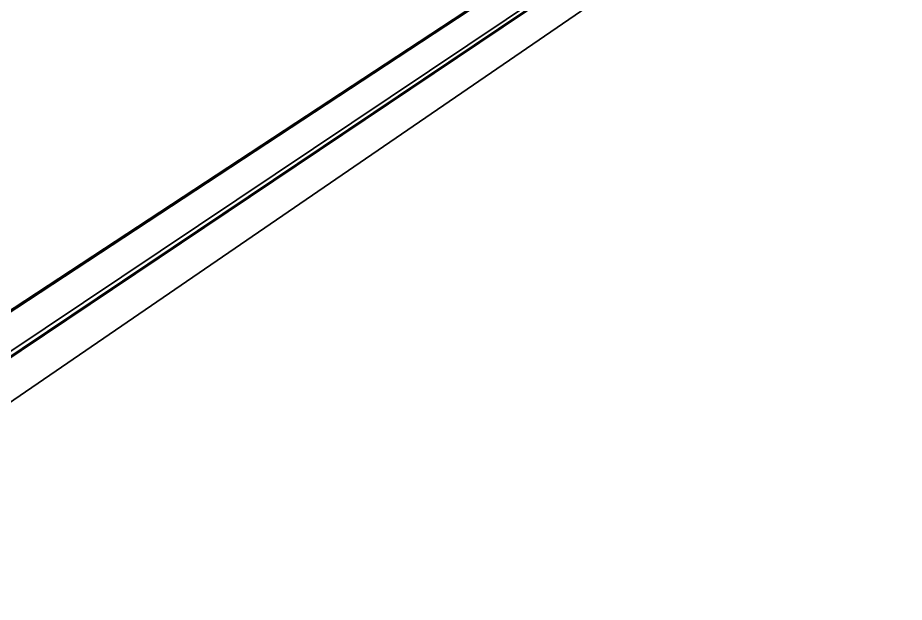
# Model space of a CAD drawing. Extents: x -1551 to 3643, y -2128 to 2177.
# Drawn here: x 1850.4 to 2344.3, y -104.7 to 221.3 of the extents above; entities that cross this region are included whole.
import ezdxf

# ---------------------------------------------------------------- set-up
doc = ezdxf.new("R2010")
doc.units = 0
doc.header["$MEASUREMENT"] = 0
doc.layers.get('0').update_dxf_attribs({"color": 13, "linetype": 'CONTINUOUS'})

msp = doc.modelspace()

# ---------------------------------------------------------------- linework, layer by layer
at = {"color": 0, "extrusion": (0, 0, -1)}
for centre, radius, start, end in [((-2008.24, -57.05), 747.17, 353.38116, 97.83471), ((-2069.4, 10.87), 560.07, 338.3433, 92.8515)]:
    msp.add_arc(centre, radius, start, end, dxfattribs=at)

# ---------------------------------------------------------------- meshes
at = {"color": 0}
mesh = msp.add_polyface(dxfattribs=at)
corners = [(1540.83, -168.19), (1540.67, -168.24), (1534.33, -146.78), (3642.78, 1239.34), (-1049.3, 2177.1), (1537.56, -145.79), (1544.06, -167.21), (1544.84, -169.77), (1545.04, -170.57), (1545.16, -170.54), (1552.44, -194.52), (2561.91, -2128.17), (-1551.25, -1075.87), (1548.97, -195.57), (1541.69, -171.59), (1544.8, -169.79)]
mesh.append_faces([[corners[k] for k in face] for face in [(4, 11, 12), (13, 1, 14)]], dxfattribs={"vtx0": -1, "color": 0})
mesh.append_faces([[corners[k] for k in face] for face in [(3, 2, 4), (2, 3, 5), (5, 3, 6), (6, 3, 7), (8, 3, 9), (9, 3, 10)]], dxfattribs={"vtx0": -1, "vtx1": -1, "color": 0})
mesh.append_faces([[corners[k] for k in face] for face in [(7, 3, 8), (11, 4, 13), (13, 4, 1), (1, 4, 2)]], dxfattribs={"vtx0": -1, "vtx1": -1, "vtx2": -1, "color": 0})
mesh.append_faces([[corners[k] for k in face] for face in [(10, 3, 11), (11, 13, 10)]], dxfattribs={"vtx0": -1, "vtx2": -1, "color": 0})
mesh.append_faces([[corners[k] for k in face] for face in [(0, 1, 2)]], dxfattribs={"vtx1": -1, "color": 0})
mesh.append_faces([[corners[k] for k in face] for face in [(8, 15, 7)]], dxfattribs={"vtx2": -1, "color": 0})

doc.saveas('drawing.dxf')
